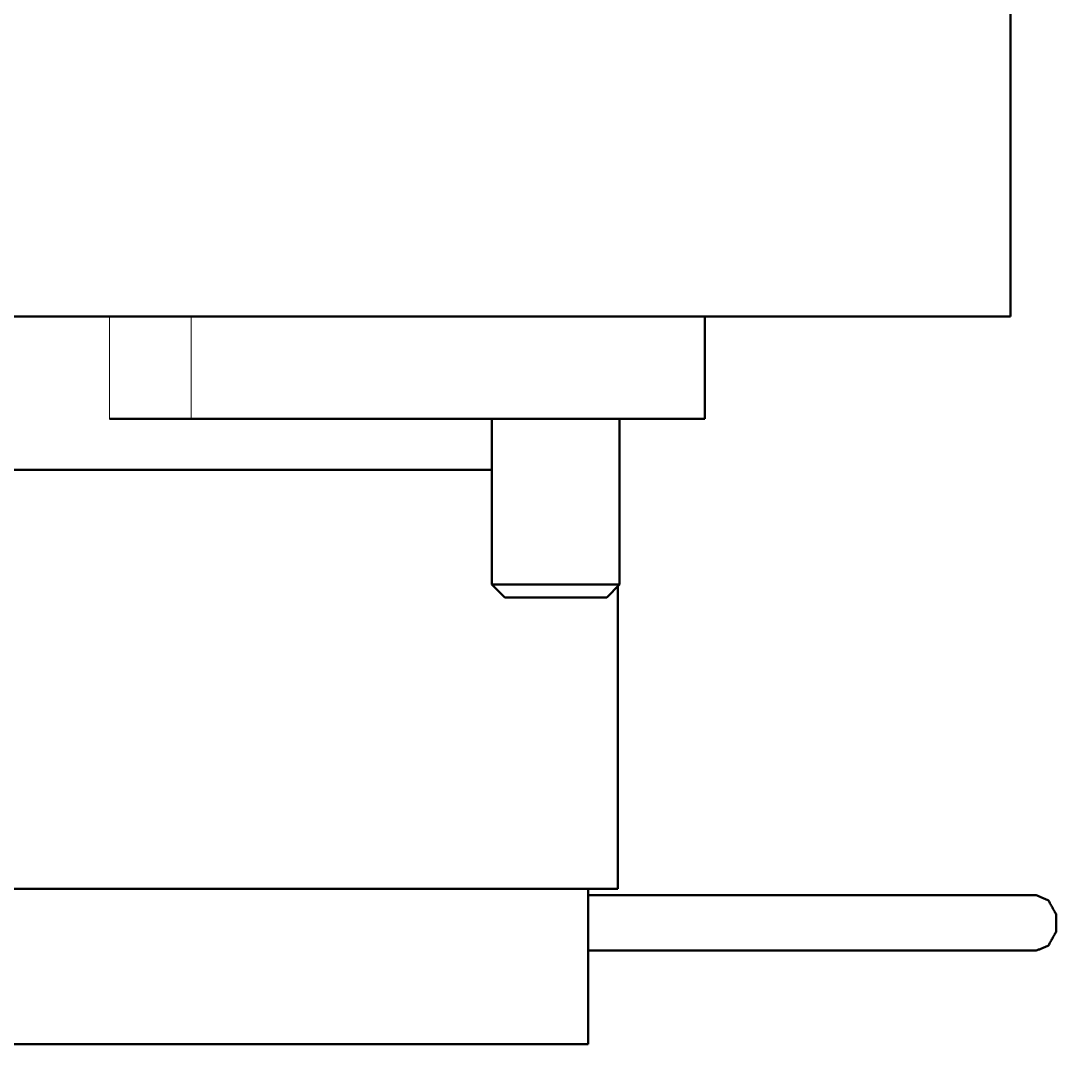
# Paper-space layout 'Layout1' of a CAD drawing. Header units: millimetres. Extents: x 37 to 380, y 30 to 264.
# Drawn here: x 262.1 to 286.43, y 124.45 to 148.5 of the extents above; entities that cross this region are included whole.
import ezdxf

# ---------------------------------------------------------------- set-up
doc = ezdxf.new("R2010")
doc.units = ezdxf.units.MM
doc.layers.add('170', color=7, linetype='Continuous', true_color=0xffffff)

psp = doc.layouts.get("Layout1")

# ---------------------------------------------------------------- linework, layer by layer
at = {"layer": '170', "color": 155, "linetype": 'Continuous', "lineweight": 50}
for p, q in [((285.349, 158.099), (285.349, 141.549)), ((256.019, 141.549), (282.849, 141.549)), ((266.125, 141.549), (266.125, 141.549)), ((273.941, 141.549), (268.542, 141.549)), ((273.168, 141.549), (273.168, 141.549)), ((276.168, 141.549), (276.168, 141.549)), ((276.168, 141.549), (277.957, 141.549)), ((278.168, 139.149), (278.168, 141.549)), ((268.542, 139.149), (273.941, 139.149)), ((273.168, 139.149), (273.168, 135.249)), ((276.168, 135.249), (276.168, 139.149)), ((273.168, 135.249), (273.468, 134.949)), ((275.868, 134.949), (276.168, 135.249)), ((276.125, 128.099), (276.125, 135.206)), ((275.425, 124.449), (275.425, 128.099)), ((275.425, 127.949), (282.937, 127.949)), ((275.425, 127.949), (281.427, 127.949)), ((275.425, 127.949), (284.446, 127.949)), ((275.425, 127.949), (285.956, 127.949)), ((275.425, 126.649), (285.956, 126.649))]:
    psp.add_line(p, q, dxfattribs=at)
at = {"layer": '170', "color": 155, "linetype": 'Continuous', "lineweight": 13}
for p, q in [((285.349, 158.099), (285.349, 141.549)), ((264.185, 139.149), (264.185, 141.549)), ((266.099, 141.549), (266.099, 139.149))]:
    psp.add_line(p, q, dxfattribs=at)
at = {"layer": '170', "color": 155, "linetype": 'Continuous', "lineweight": 50}
for points, knots in [([(264.185, 141.549), (260.066, 141.549), (255.84, 141.549), (251.74, 141.549), (247.992, 141.549), (246.316, 141.549)], [0, 0, 0.230503, 0.466994, 0.696438, 0.906186, 1, 1]), ([(246.972, 141.549), (250.162, 141.549), (253.764, 141.549), (255.662, 141.549), (259.529, 141.549), (261.448, 141.549), (265.132, 141.549), (268.453, 141.549), (269.922, 141.549)], [0, 0, 0.138991, 0.295954, 0.37866, 0.54716, 0.630767, 0.791274, 0.935968, 1, 1]), ([(246.972, 141.549), (250.162, 141.549), (253.764, 141.549), (255.662, 141.549), (259.529, 141.549), (261.448, 141.549), (265.132, 141.549), (268.453, 141.549), (269.922, 141.549)], [0, 0, 0.138991, 0.295954, 0.37866, 0.54716, 0.630767, 0.791274, 0.935968, 1, 1]), ([(257.407, 141.549), (260.451, 141.549), (261.919, 141.549), (264.608, 141.549)], [0, 0, 0.422655, 0.626605, 1, 1]), ([(268.542, 141.549), (265.611, 141.549), (264.185, 141.549)], [0, 0, 0.672713, 1, 1]), ([(264.703, 141.549), (266.874, 141.549), (268.363, 141.549), (269.053, 141.549), (269.08, 141.549), (268.891, 141.549), (267.889, 141.549), (266.125, 141.549)], [0, 0, 0.296186, 0.49927, 0.59341, 0.59698, 0.622694, 0.759399, 1, 1]), ([(273.168, 141.549), (272.078, 141.549), (269.278, 141.549)], [0, 0, 0.280344, 1, 1]), ([(269.922, 141.549), (271.027, 141.549), (272.087, 141.549), (272.449, 141.549), (271.888, 141.549)], [0, 0, 0.357821, 0.70132, 0.818451, 1, 1]), ([(269.971, 141.549), (270.479, 141.549), (271.624, 141.549), (272.378, 141.549), (272.451, 141.549), (271.939, 141.549)], [0, 0, 0.169789, 0.552473, 0.804151, 0.82883, 1, 1]), ([(273.168, 141.549), (273.129, 141.549), (273.651, 141.549)], [0, 0, 0.070557, 1, 1]), ([(273.651, 141.549), (274.684, 141.549), (275.234, 141.549), (276.049, 141.549), (276.209, 141.549), (276.168, 141.549)], [0, 0, 0.397536, 0.608907, 0.922718, 0.984251, 1, 1]), ([(277.957, 141.549), (278.156, 141.549), (278.11, 141.549), (277.31, 141.549), (275.779, 141.549), (273.941, 141.549)], [0, 0, 0.045089, 0.055643, 0.236834, 0.583605, 1, 1]), ([(282.849, 141.549), (284.319, 141.549), (284.872, 141.549), (285.349, 141.549)], [0, 0, 0.587788, 0.809012, 1, 1]), ([(264.185, 139.149), (265.611, 139.149), (268.542, 139.149)], [0, 0, 0.327287, 1, 1]), ([(273.941, 139.149), (275.7, 139.149), (276.508, 139.149), (277.725, 139.149), (278.168, 139.149)], [0, 0, 0.416141, 0.607323, 0.895192, 1, 1]), ([(271.71, 137.949), (268.903, 137.949), (265.607, 137.949), (261.973, 137.949), (258.164, 137.949), (254.354, 137.949), (250.714, 137.949), (247.41, 137.949), (245.932, 137.949)], [0, 0, 0.108894, 0.236731, 0.377719, 0.525469, 0.673289, 0.81448, 0.942646, 1, 1]), ([(246.316, 137.949), (249.457, 137.949), (252.99, 137.949), (256.755, 137.949), (260.582, 137.949), (264.298, 137.949), (267.735, 137.949), (270.737, 137.949), (273.168, 137.949)], [0, 0, 0.116961, 0.24853, 0.388755, 0.531288, 0.66968, 0.797669, 0.909461, 1, 1]), ([(273.168, 135.249), (273.608, 135.249), (274.668, 135.249)], [0, 0, 0.292902, 1, 1]), ([(274.668, 135.249), (275.729, 135.249), (276.168, 135.249)], [0, 0, 0.707112, 1, 1]), ([(273.468, 134.949), (273.629, 134.949), (274.668, 134.949)], [0, 0, 0.133964, 1, 1]), ([(245.932, 128.099), (249.01, 128.099), (252.502, 128.099), (256.248, 128.099), (260.08, 128.099), (263.822, 128.099), (265.607, 128.099), (268.903, 128.099), (271.71, 128.099)], [0, 0, 0.119428, 0.254877, 0.400208, 0.548838, 0.694031, 0.76327, 0.891106, 1, 1]), ([(271.71, 128.099), (274.115, 128.099), (275.615, 128.099), (276.125, 128.099)], [0, 0, 0.544831, 0.884579, 1, 1]), ([(285.956, 126.649), (286.244, 126.773), (286.422, 127.098), (286.422, 127.5), (286.244, 127.825), (285.956, 127.949)], [0, 0, 0.177279, 0.386577, 0.613426, 0.82273, 1, 1]), ([(254.099, 124.449), (256.019, 124.449), (259.916, 124.449), (263.721, 124.449), (265.529, 124.449), (268.84, 124.449), (271.608, 124.449), (272.743, 124.449), (274.443, 124.449), (275.315, 124.449), (275.425, 124.449)], [0, 0, 0.090047, 0.272747, 0.451188, 0.535961, 0.691234, 0.82102, 0.874237, 0.953944, 0.994837, 1, 1])]:
    psp.add_open_spline(points, degree=1, knots=knots, dxfattribs=at)
for points in [[(269.922, 141.549), (269.971, 141.549)], [(273.168, 141.549), (270.25, 141.549)], [(270.256, 141.549), (273.168, 141.549)], [(271.888, 141.549), (273.169, 141.549)], [(271.939, 141.549), (271.888, 141.549)], [(271.888, 141.549), (273.168, 141.549)], [(273.169, 137.949), (271.71, 137.949)], [(274.668, 134.949), (275.268, 134.949), (275.868, 134.949)]]:
    psp.add_open_spline(points, degree=1, dxfattribs=at)

doc.saveas('drawing.dxf')
